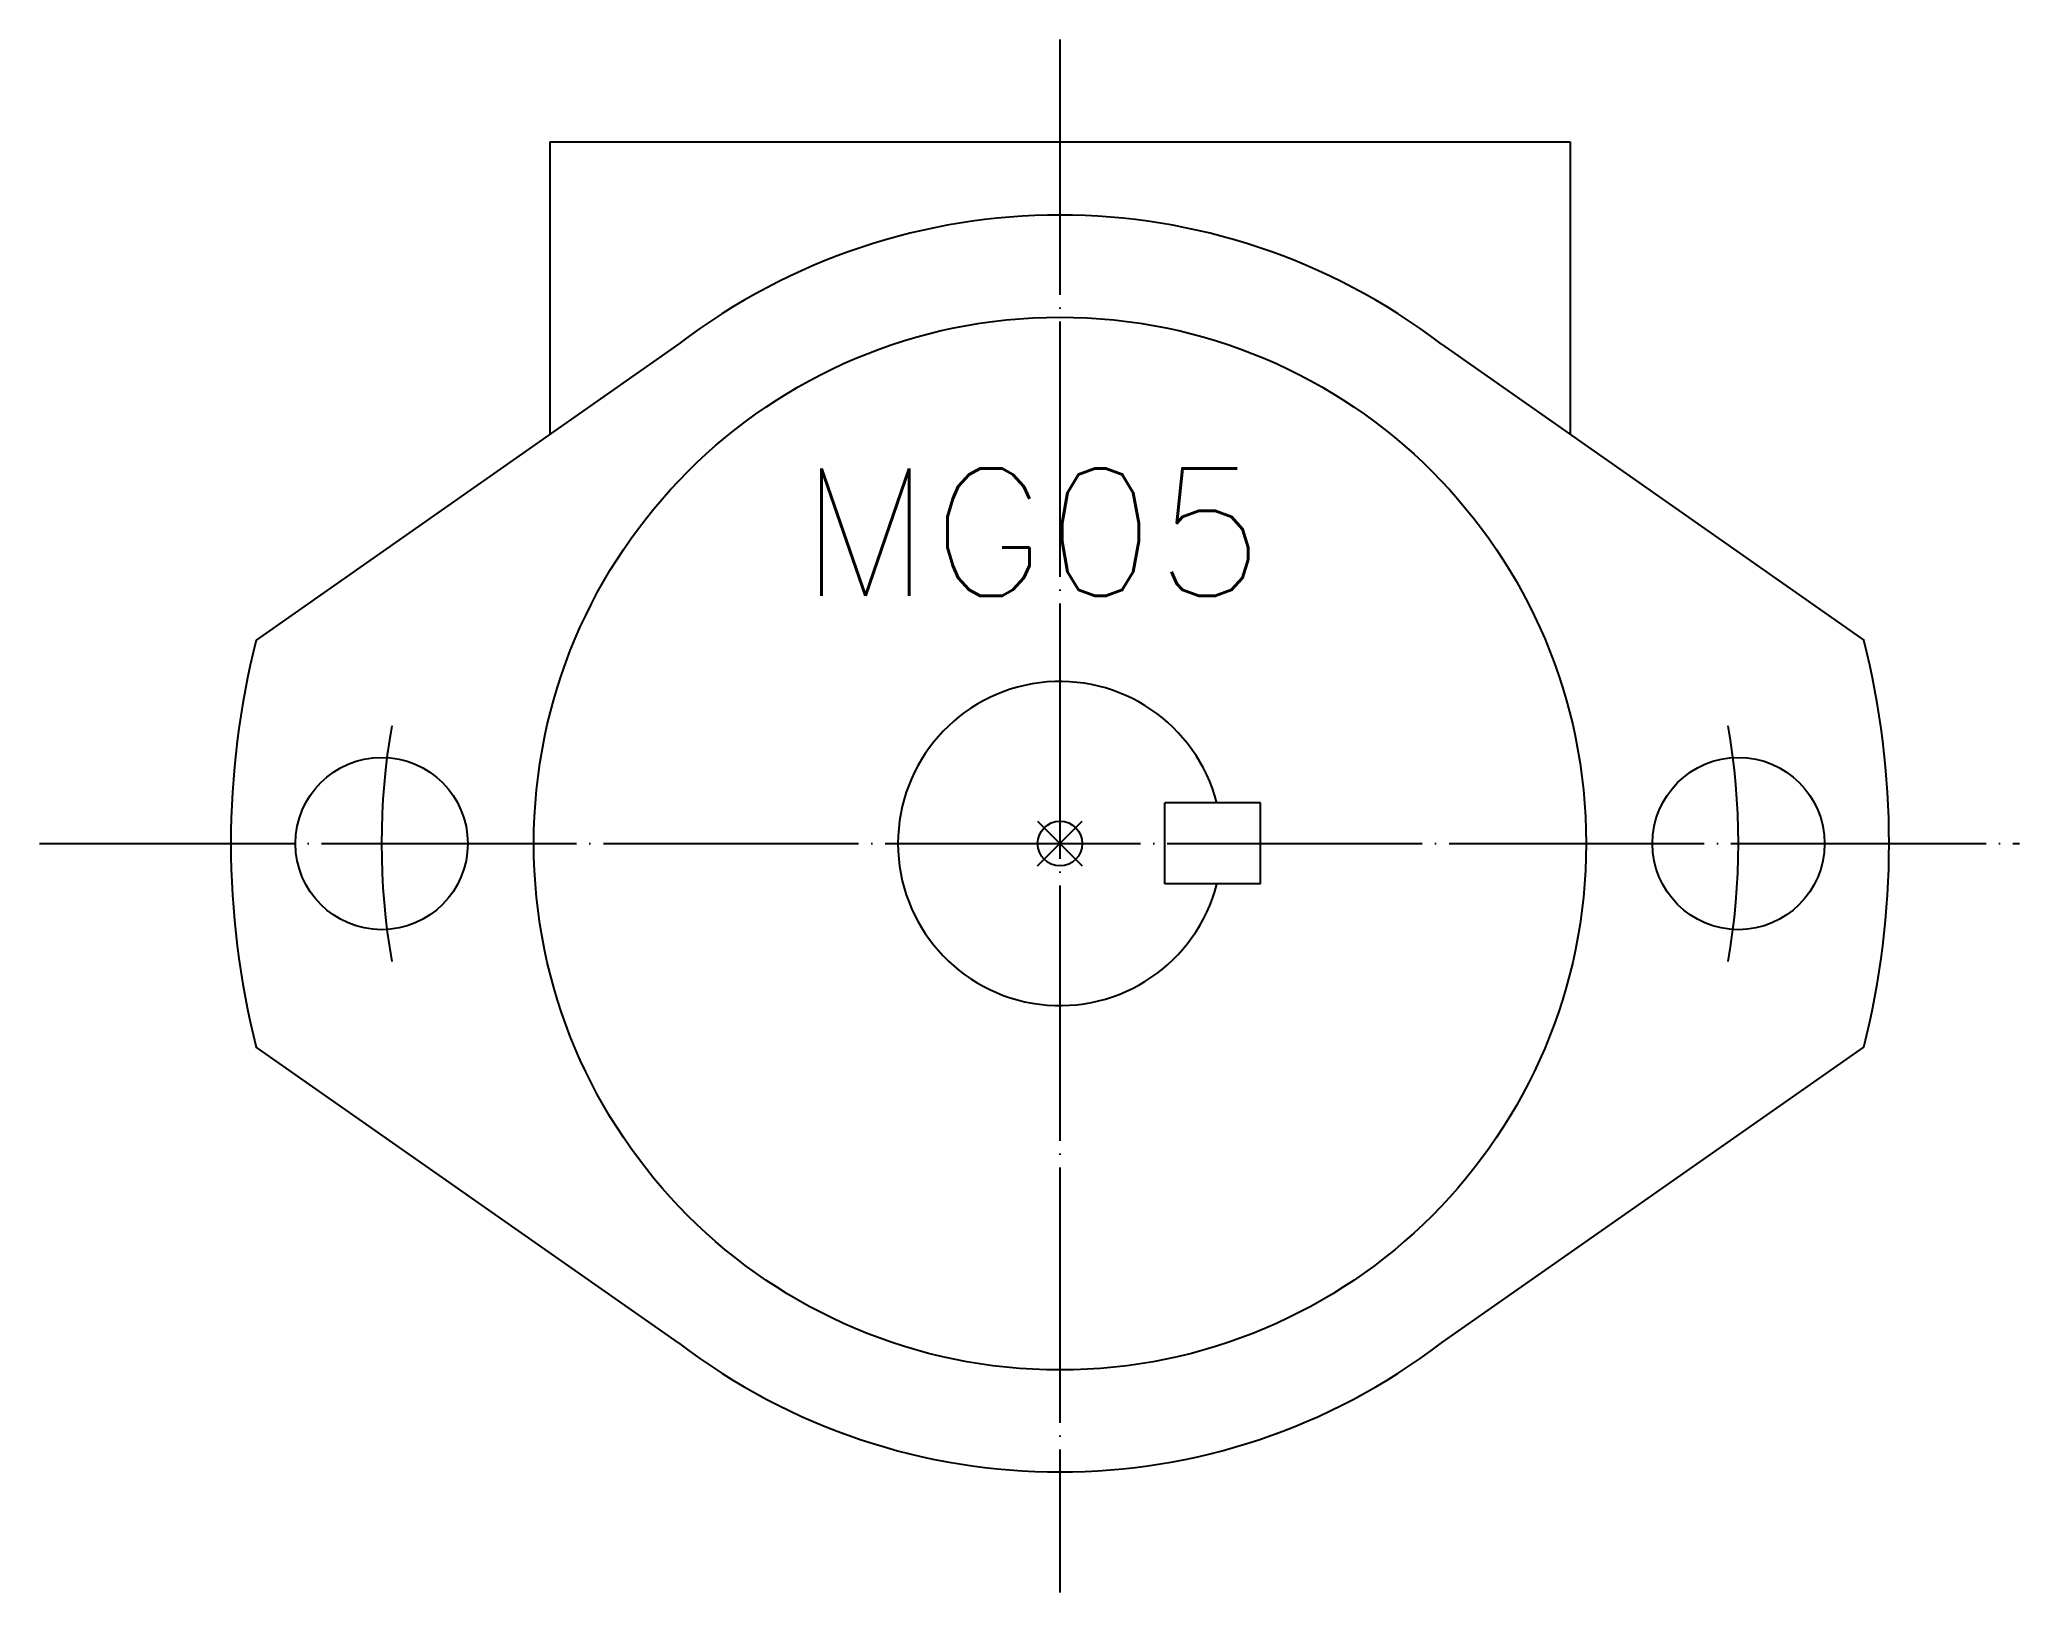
# Model space of a CAD drawing. Extents: x -80 to 75, y 911 to 1033.
import ezdxf

# ---------------------------------------------------------------- set-up
doc = ezdxf.new("R2010")
doc.units = 0
doc.header["$MEASUREMENT"] = 0
doc.linetypes.add('CENTER', pattern=[22, 20, -1, 0, -1])
doc.layers.get('0').update_dxf_attribs({"linetype": 'CONTINUOUS'})
doc.layers.add('$PARTREF_BOM', color=7, linetype='CONTINUOUS')
doc.styles.add('DAYUF', font='simplex', dxfattribs={"bigfont": 'dayuf'})
doc.styles.get("Standard").update_dxf_attribs({"font": 'txt.shx', "bigfont": 'chineset.shx'})

# ---------------------------------------------------------------- blocks, each defined once
blk = doc.blocks.new('PARTREF')
at = {"layer": '$PARTREF_BOM', "color": 2}
for p, q in [((-1.75, -1.75), (1.75, 1.75)), ((-1.75, 1.75), (1.75, -1.75))]:
    blk.add_line(p, q, dxfattribs=at)
blk.add_circle((0, 0), 1.75, dxfattribs=at)
at = {"layer": '$PARTREF_BOM', "color": 2, "flags": 1}
for tag, p in [('TAG5', (-16.09, -4.95)), ('TAG10', (-5.65, -5)), ('TAG15', (5.59, -4.74)), ('TAG4', (-16.09, -8.95)), ('TAG9', (-5.65, -9)), ('TAG14', (5.59, -8.74)), ('TAG3', (-16.09, -12.95)), ('TAG8', (-5.65, -13)), ('TAG13', (5.59, -12.74)), ('TAG2', (-16.09, -16.95)), ('TAG7', (-5.65, -17)), ('TAG12', (5.59, -16.74)), ('TAG1', (-16.09, -20.95)), ('TAG6', (-5.65, -21)), ('TAG11', (5.59, -20.74))]:
    blk.add_attdef(tag, p, '', height=2.5, dxfattribs=at)

msp = doc.modelspace()

# ---------------------------------------------------------------- linework, layer by layer
at = {"color": 1, "linetype": 'CENTER'}
for p, q in [((-0.24, 1032.96), (-0.24, 911.27)), ((-80.24, 969.96), (74.98, 969.96))]:
    msp.add_line(p, q, dxfattribs=at)
at = {"color": 7, "linetype": 'CONTINUOUS'}
for p, q in [((-40.24, 1024.96), (-40.24, 1002.02)), ((-40.24, 1024.96), (39.76, 1024.96)), ((39.76, 1024.96), (39.76, 1002.02)), ((-30.14, 1009.1), (-63.25, 985.91)), ((29.66, 1009.1), (62.78, 985.91)), ((15.47, 973.14), (7.99, 973.14)), ((7.99, 966.79), (7.99, 973.14)), ((15.47, 966.79), (15.47, 973.14)), ((15.47, 966.79), (7.99, 966.79)), ((-30.14, 930.83), (-63.25, 954.01)), ((29.66, 930.83), (62.78, 954.01))]:
    msp.add_line(p, q, dxfattribs=at)
for centre, radius in [((-0.24, 969.96), 41.25), ((-53.42, 969.96), 6.75), ((52.95, 969.96), 6.75)]:
    msp.add_circle(centre, radius, dxfattribs=at)
for radius, start, end in [(49.25, 52.6197, 127.3803), (65, 165.7962, 194.2038), (65, 345.7962, 14.2038), (12.7, 14.4775, 345.5225), (49.25, 232.6197, 307.3803)]:
    msp.add_arc((-0.24, 969.96), radius, start, end, dxfattribs=at)
at = {"color": 1, "linetype": 'CENTER'}
for start, end in [(170, 190), (350, 10)]:
    msp.add_arc((-0.24, 969.96), 53.19, start, end, dxfattribs=at)

# ---------------------------------------------------------------- block references
at = {"color": 7}
msp.add_blockref('PARTREF', (-0.24, 969.96), dxfattribs=at)

# ---------------------------------------------------------------- texts
at = {"color": 7, "linetype": 'CONTINUOUS', "style": 'DAYUF'}
msp.add_text('MG05', height=10, dxfattribs=at).set_placement((-20.64, 989.36))

doc.saveas('drawing.dxf')
